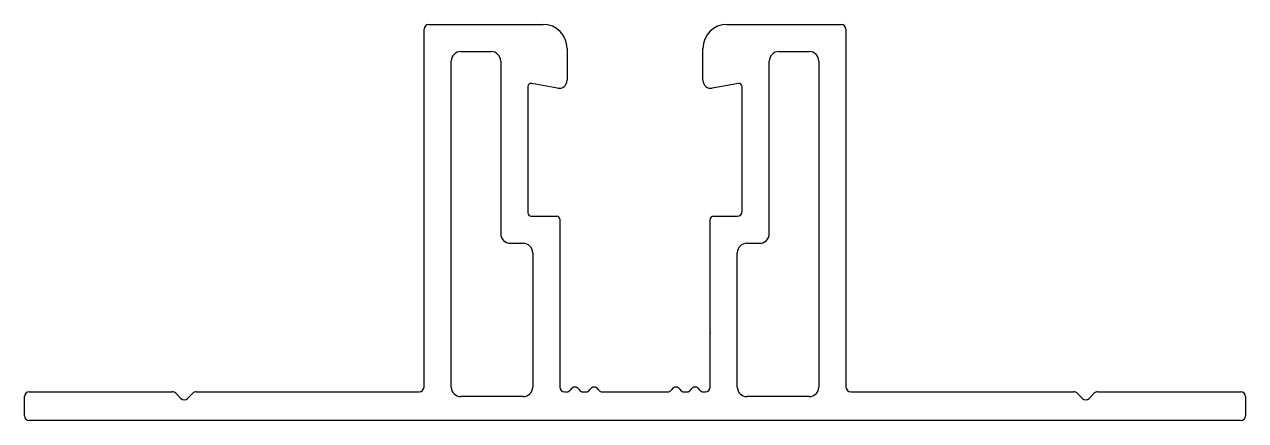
# Model space of a CAD drawing. Extents: x 1568.5 to 1644.9, y 1910.4 to 1935.2.
import ezdxf

# ---------------------------------------------------------------- set-up
doc = ezdxf.new("R2010")
doc.units = 0
doc.layers.get('0').update_dxf_attribs({"linetype": 'CONTINUOUS'})
doc.layers.add('AM_5', color=3, linetype='CONTINUOUS')

msp = doc.modelspace()

# ---------------------------------------------------------------- linework, layer by layer
for p, q in [((1593.527, 1912.504), (1593.527, 1934.904)), ((1593.827, 1935.204), (1600.977, 1935.204)), ((1612.477, 1935.204), (1619.627, 1935.204)), ((1619.927, 1934.904), (1619.927, 1912.504)), ((1602.477, 1933.704), (1602.477, 1931.704)), ((1610.977, 1931.704), (1610.977, 1933.704)), ((1595.827, 1933.504), (1597.727, 1933.504)), ((1615.727, 1933.504), (1617.627, 1933.504)), ((1595.227, 1912.504), (1595.227, 1932.904)), ((1598.327, 1932.904), (1598.327, 1922.104)), ((1615.127, 1922.104), (1615.127, 1932.904)), ((1618.227, 1932.904), (1618.227, 1912.504)), ((1601.888, 1931.212), (1600.262, 1931.505)), ((1613.192, 1931.499), (1611.563, 1931.212)), ((1600.027, 1931.308), (1600.027, 1923.404)), ((1613.427, 1923.504), (1613.427, 1931.302)), ((1600.227, 1923.204), (1601.827, 1923.204)), ((1602.027, 1923.004), (1602.027, 1912.504)), ((1611.427, 1912.504), (1611.427, 1923.004)), ((1611.627, 1923.204), (1613.127, 1923.204)), ((1598.927, 1921.504), (1599.727, 1921.504)), ((1613.727, 1921.504), (1614.527, 1921.504)), ((1600.327, 1920.904), (1600.327, 1912.504)), ((1613.127, 1912.504), (1613.127, 1920.904)), ((1568.527, 1910.704), (1568.527, 1911.904)), ((1568.827, 1912.204), (1577.778, 1912.204)), ((1577.99, 1912.116), (1578.314, 1911.792)), ((1578.739, 1911.792), (1579.063, 1912.116)), ((1579.275, 1912.204), (1593.227, 1912.204)), ((1599.727, 1911.904), (1595.827, 1911.904)), ((1602.327, 1912.204), (1602.447, 1912.204)), ((1603.486, 1912.204), (1603.647, 1912.204)), ((1604.686, 1912.204), (1608.767, 1912.204)), ((1609.806, 1912.204), (1609.967, 1912.204)), ((1611.006, 1912.204), (1611.127, 1912.204)), ((1617.627, 1911.904), (1613.727, 1911.904)), ((1620.227, 1912.204), (1634.178, 1912.204)), ((1634.39, 1912.116), (1634.714, 1911.792)), ((1635.139, 1911.792), (1635.463, 1912.116)), ((1635.675, 1912.204), (1644.627, 1912.204)), ((1644.927, 1911.904), (1644.927, 1910.704)), ((1644.627, 1910.404), (1568.827, 1910.404))]:
    msp.add_line(p, q)
for centre, radius, start, end in [((1593.827, 1934.904), 0.3, 90, 180), ((1600.977, 1933.704), 1.5, 360, 90), ((1612.477, 1933.704), 1.5, 90, 180), ((1619.627, 1934.904), 0.3, 0, 90), ((1595.827, 1932.904), 0.6, 90, 180), ((1597.727, 1932.904), 0.6, 360, 90), ((1615.727, 1932.904), 0.6, 90, 180), ((1617.627, 1932.904), 0.6, 0, 90), ((1600.227, 1931.308), 0.2, 79.8, 180), ((1601.977, 1931.704), 0.5, 259.8, 0), ((1611.477, 1931.704), 0.5, 180, 280), ((1613.227, 1931.302), 0.2, 0, 100), ((1600.227, 1923.404), 0.2, 180, 270), ((1601.827, 1923.004), 0.2, 360, 90), ((1611.627, 1923.004), 0.2, 90, 180), ((1613.127, 1923.504), 0.3, 270, 360), ((1598.927, 1922.104), 0.6, 180, 270), ((1599.727, 1920.904), 0.6, 0, 90), ((1613.727, 1920.904), 0.6, 90, 180), ((1614.527, 1922.104), 0.6, 270, 0), ((1593.227, 1912.504), 0.3, 270, 0), ((1595.827, 1912.504), 0.6, 180, 270), ((1599.727, 1912.504), 0.6, 270, 0), ((1602.327, 1912.504), 0.3, 180, 270), ((1602.447, 1912.504), 0.3, 270, 330), ((1602.967, 1912.204), 0.3, 30, 150), ((1603.486, 1912.504), 0.3, 210, 270), ((1603.647, 1912.504), 0.3, 270, 330), ((1604.167, 1912.204), 0.3, 30, 150), ((1604.686, 1912.504), 0.3, 210, 270), ((1608.767, 1912.504), 0.3, 270, 330), ((1609.286, 1912.204), 0.3, 30, 150), ((1609.806, 1912.504), 0.3, 210, 270), ((1609.967, 1912.504), 0.3, 270, 330), ((1610.486, 1912.204), 0.3, 30, 150), ((1611.006, 1912.504), 0.3, 210, 270), ((1611.127, 1912.504), 0.3, 270, 0), ((1613.727, 1912.504), 0.6, 180, 270), ((1617.627, 1912.504), 0.6, 270, 0), ((1620.227, 1912.504), 0.3, 180, 270), ((1568.827, 1911.904), 0.3, 90, 180), ((1577.778, 1911.904), 0.3, 45, 90), ((1578.527, 1912.004), 0.3, 225, 315), ((1579.275, 1911.904), 0.3, 90, 135), ((1634.178, 1911.904), 0.3, 45, 90), ((1634.927, 1912.004), 0.3, 225, 315), ((1635.675, 1911.904), 0.3, 90, 135), ((1644.627, 1911.904), 0.3, 0, 90), ((1568.827, 1910.704), 0.3, 180, 270), ((1644.627, 1910.704), 0.3, 270, 0)]:
    msp.add_arc(centre, radius, start, end)
at = {"layer": 'AM_5', "color": 7}
msp.add_point((1611.427, 1915.904), dxfattribs=at)

doc.saveas('drawing.dxf')
